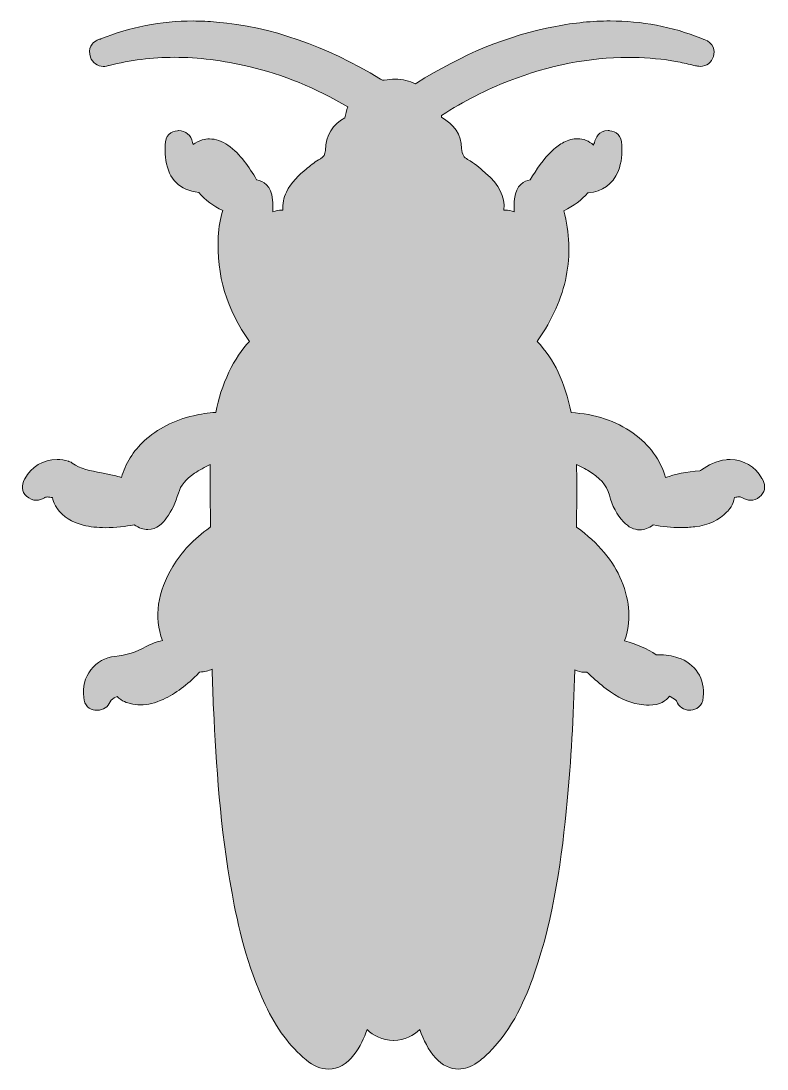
# Model space of a CAD drawing. Extents: x 70 to 1931, y -820 to -180.
# Drawn here: x 1004 to 1460, y -820 to -180 of the extents above; entities that cross this region are included whole.
import ezdxf

# ---------------------------------------------------------------- set-up
doc = ezdxf.new("R2010")
doc.units = 0
doc.header["$MEASUREMENT"] = 0
doc.layers.add('Layer 1', color=7, linetype='Continuous')

# ---------------------------------------------------------------- blocks, each defined once
blk = doc.blocks.new('block 5')
at = {"layer": 'Layer 1', "true_color": 0x532214}
h = blk.add_hatch(color=19, dxfattribs=at)
h.dxf.hatch_style = 2
edge = h.paths.add_edge_path()
edge.add_spline(control_points=[(1457.34, -459.46), (1457.34, -459.46), (1457.25, -459.31), (1457.25, -459.31), (1453.26, -452.09), (1446.02, -447.78), (1437.86, -447.78), (1437.09, -447.78), (1436.3, -447.82), (1435.52, -447.9), (1429.26, -448.53), (1424.34, -451.36), (1420.36, -454.03), (1419.98, -454.29), (1419.65, -454.54), (1419.37, -454.77), (1411.36, -454.97), (1404, -456.93), (1398.37, -458.83), (1395.27, -447.9), (1388.62, -438.77), (1378.56, -431.65), (1367.82, -424.04), (1355.41, -419.93), (1340.62, -419.1), (1336.96, -400.38), (1330.38, -386.58), (1319.93, -375.67), (1320.02, -375.55), (1320.11, -375.42), (1320.19, -375.3), (1329.15, -362.38), (1335.03, -349.1), (1337.67, -335.83), (1340.28, -322.71), (1339.8, -309.23), (1336.25, -295.73), (1342.21, -292.82), (1347.05, -289.2), (1350.97, -284.72), (1351.06, -284.72), (1351.17, -284.71), (1351.29, -284.7), (1359.61, -284.18), (1366.03, -279.55), (1369.35, -271.67), (1371.71, -266.08), (1371.82, -260.51), (1371.61, -255.8), (1371.61, -255.8), (1371.61, -255.66), (1371.61, -255.66), (1371.78, -249.69), (1367.77, -247.16), (1364.29, -246.82), (1363.97, -246.79), (1363.65, -246.77), (1363.34, -246.77), (1357.56, -246.77), (1355.56, -251.39), (1354.88, -254.14), (1354.75, -254.67), (1354.56, -255.17), (1354.31, -255.64), (1351.63, -253.1), (1348.26, -251.73), (1344.52, -251.73), (1341.82, -251.73), (1339.01, -252.46), (1336.18, -253.88), (1333.86, -255.06), (1331.67, -256.64), (1329.29, -258.86), (1323.55, -264.23), (1319.54, -270.43), (1315.63, -276.84), (1312.3, -277.47), (1306.93, -279.82), (1306.08, -288.41), (1305.83, -290.89), (1305.77, -293.48), (1305.9, -296.33), (1304.27, -295.67), (1302.41, -295.34), (1300.32, -295.34), (1300.09, -295.34), (1299.86, -295.34), (1299.62, -295.35), (1300.2, -286.74), (1296.81, -280.1), (1288.39, -272.72), (1288.39, -272.72), (1287.94, -272.33), (1287.94, -272.33), (1284.73, -269.52), (1281.42, -266.62), (1277.42, -264.36), (1275.32, -263.17), (1273.88, -261.57), (1273.73, -257.63), (1273.4, -249.24), (1269.15, -242.7), (1261.42, -238.65), (1261.39, -238.52), (1261.36, -238.36), (1261.35, -238.16), (1261.33, -237.89), (1261.35, -237.68), (1261.38, -237.53), (1275.32, -228.64), (1288.85, -221.72), (1302.71, -216.37), (1327.33, -206.87), (1351.83, -202.05), (1375.54, -202.05), (1384.42, -202.05), (1393.4, -202.72), (1402.22, -204.05), (1405.52, -204.54), (1408.96, -205.34), (1412.29, -206.11), (1413.75, -206.45), (1415.26, -206.8), (1416.78, -207.13), (1417.4, -207.27), (1418.43, -207.49), (1419.59, -207.49), (1423.41, -207.49), (1426.49, -205.18), (1427.63, -201.45), (1428.73, -197.86), (1427.82, -193.23), (1421.97, -191.06), (1421.97, -191.06), (1421.83, -191.01), (1421.83, -191.01), (1421.56, -190.91), (1421.29, -190.79), (1421.03, -190.68), (1421.03, -190.68), (1420.97, -190.66), (1420.97, -190.66), (1420.65, -190.52), (1420.34, -190.39), (1420.02, -190.27), (1402.48, -183.3), (1383.81, -179.76), (1364.54, -179.76), (1353.75, -179.76), (1342.51, -180.87), (1331.12, -183.05), (1301.95, -188.64), (1274.13, -200.03), (1246.07, -217.87), (1245.85, -218.01), (1245.67, -218.12), (1245.53, -218.2), (1241.88, -216.31), (1237.71, -215.35), (1233.14, -215.35), (1231.01, -215.35), (1228.83, -215.55), (1226.46, -215.95), (1226.27, -215.99), (1226.1, -216), (1225.96, -216), (1225.75, -216), (1225.41, -216), (1224.16, -215.25), (1190.13, -194.72), (1157.34, -183.33), (1123.93, -180.41), (1119.11, -179.99), (1114.28, -179.78), (1109.57, -179.78), (1089.92, -179.78), (1070.92, -183.48), (1053.11, -190.77), (1053.06, -190.79), (1053.01, -190.8), (1052.96, -190.81), (1051.83, -191.13), (1048.81, -191.99), (1047.19, -195.1), (1046.16, -197.09), (1046.03, -199.47), (1046.84, -201.79), (1048.08, -205.35), (1051.09, -207.55), (1054.7, -207.55), (1056.1, -207.55), (1057.28, -207.21), (1057.97, -207.01), (1057.97, -207.01), (1058.03, -206.99), (1058.03, -206.99), (1058.11, -206.97), (1058.19, -206.95), (1058.27, -206.93), (1071.12, -203.64), (1084.54, -201.98), (1098.17, -201.98), (1112.67, -201.98), (1128, -203.87), (1143.75, -207.59), (1164.36, -212.46), (1184.71, -220.75), (1204.27, -232.24), (1203.39, -234.55), (1202.82, -236.83), (1202.39, -238.94), (1194.88, -242.87), (1190.76, -249.71), (1190.44, -258.83), (1190.35, -261.43), (1189.51, -262.87), (1187.44, -263.98), (1184.44, -265.58), (1182, -267.6), (1179.63, -269.56), (1179.63, -269.56), (1178.99, -270.08), (1178.99, -270.08), (1174.44, -273.83), (1169.41, -278.46), (1166.63, -284.37), (1164.97, -287.9), (1164.23, -291.58), (1164.42, -295.36), (1164.29, -295.36), (1164.17, -295.36), (1164.05, -295.36), (1161.94, -295.36), (1160.06, -295.72), (1158.41, -296.42), (1158.49, -294.01), (1158.4, -291.58), (1158.16, -289.16), (1157.26, -280.18), (1152.63, -277.45), (1148.48, -276.87), (1148.48, -276.87), (1148.43, -276.79), (1148.43, -276.79), (1143.67, -268.87), (1138.74, -261.29), (1130.91, -255.7), (1127.32, -253.14), (1123.55, -251.84), (1119.69, -251.84), (1118.2, -251.84), (1116.69, -252.04), (1115.2, -252.42), (1113.07, -252.98), (1111.22, -253.95), (1109.68, -255.32), (1109.48, -254.89), (1109.34, -254.45), (1109.25, -253.99), (1108.38, -249.62), (1105.03, -246.79), (1100.7, -246.79), (1100.5, -246.79), (1100.3, -246.8), (1100.09, -246.81), (1096.2, -247.03), (1092.37, -249.82), (1092.57, -255.56), (1092.57, -255.56), (1092.58, -255.68), (1092.58, -255.68), (1092.58, -256.29), (1092.57, -256.89), (1092.56, -257.52), (1092.54, -259.79), (1092.51, -262.36), (1092.94, -265), (1094.86, -276.7), (1101.24, -282.94), (1113.01, -284.59), (1117.07, -289.19), (1121.99, -292.88), (1127.68, -295.61), (1126.18, -300.37), (1125.3, -305.63), (1124.99, -311.59), (1123.78, -334.95), (1130.21, -356.46), (1144.12, -375.57), (1139.3, -380.56), (1135.17, -386.72), (1131.54, -394.33), (1127.66, -402.45), (1124.97, -410.73), (1123.53, -418.98), (1118.69, -419.09), (1114.14, -420.04), (1109.88, -421.01), (1098.07, -423.7), (1087.67, -428.98), (1079.79, -436.28), (1073.07, -442.51), (1068.26, -450.23), (1065.75, -458.8), (1064.28, -458.3), (1062.83, -457.86), (1061.31, -457.5), (1058.73, -456.88), (1056.16, -456.4), (1053.66, -455.94), (1046.72, -454.65), (1040.73, -453.54), (1035.72, -449.92), (1034.7, -449.18), (1033.75, -448.9), (1033.36, -448.78), (1031.08, -448.1), (1028.75, -447.75), (1026.44, -447.75), (1018.01, -447.75), (1010.64, -452.17), (1006.73, -459.57), (1006.73, -459.57), (1006.65, -459.72), (1006.65, -459.72), (1004.39, -463.53), (1004.81, -467.44), (1007.77, -470.18), (1009.54, -471.82), (1011.66, -472.68), (1013.88, -472.68), (1015.59, -472.68), (1017.26, -472.15), (1018.71, -471.16), (1019.17, -470.84), (1019.65, -470.64), (1020.6, -470.64), (1021.47, -470.64), (1022.53, -470.81), (1023.67, -471.02), (1024.11, -474.34), (1025.88, -476.81), (1026.57, -477.77), (1030.18, -482.8), (1035.37, -486.09), (1042.46, -487.84), (1046.73, -488.9), (1051.17, -489.41), (1056.05, -489.41), (1062.28, -489.41), (1068.39, -488.55), (1073.54, -487.71), (1073.56, -487.7), (1073.58, -487.7), (1073.6, -487.7), (1076.54, -489.63), (1079.21, -490.54), (1081.91, -490.54), (1087.66, -490.54), (1091.24, -486.48), (1093.44, -483.42), (1096.54, -479.09), (1098.95, -474.01), (1100.61, -468.34), (1101.99, -463.59), (1105.13, -459.73), (1110.5, -456.18), (1113.43, -454.25), (1116.56, -452.49), (1120.13, -450.8), (1120.13, -450.8), (1120.13, -453.29), (1120.13, -453.29), (1120.11, -465.45), (1120.1, -476.92), (1120.2, -488.7), (1120.2, -488.87), (1120.2, -488.99), (1120.19, -489.07), (1120.12, -489.13), (1120.02, -489.22), (1119.86, -489.33), (1109.95, -496.39), (1102.55, -504.16), (1097.22, -513.1), (1087.78, -528.94), (1085.66, -543.79), (1090.8, -558.37), (1087.53, -559.2), (1084.2, -560.32), (1081.01, -562.08), (1074.95, -565.42), (1068.85, -567.33), (1061.81, -568.07), (1055.92, -568.69), (1050.71, -571.58), (1047.13, -576.22), (1043.49, -580.94), (1041.9, -587.09), (1042.76, -593.11), (1042.99, -598.28), (1046.59, -600.53), (1049.61, -600.88), (1049.96, -600.92), (1050.49, -600.98), (1051.09, -600.98), (1054.65, -600.98), (1057.59, -599.04), (1058.95, -595.79), (1059.5, -594.48), (1060.52, -593.72), (1063.14, -592.49), (1065.9, -595.56), (1069.59, -596.51), (1071.16, -596.92), (1073.24, -597.46), (1075.37, -597.73), (1077.52, -597.73), (1081.88, -597.73), (1086.4, -596.61), (1091.33, -594.32), (1098.94, -590.78), (1105.87, -585.63), (1113.16, -578.11), (1113.28, -577.98), (1113.56, -577.69), (1113.56, -577.69), (1116.63, -577.53), (1119.17, -576.91), (1121.2, -575.82), (1121.44, -584.18), (1121.74, -592.2), (1122.1, -600.04), (1123.62, -633.49), (1126.15, -673.03), (1133.39, -712.69), (1136.9, -731.92), (1142.38, -757.05), (1153.7, -780.89), (1160.7, -795.63), (1168.62, -806.35), (1178.63, -814.65), (1183.1, -818.36), (1187.71, -820.24), (1192.33, -820.24), (1198.21, -820.24), (1203.43, -817.33), (1207.86, -811.61), (1211.7, -806.65), (1214.14, -801.17), (1215.97, -796.15), (1219.87, -799.7), (1225.03, -802.71), (1232.13, -802.71), (1232.13, -802.71), (1232.21, -802.71), (1232.21, -802.71), (1239.14, -802.68), (1244.26, -799.67), (1248.16, -796.13), (1250.6, -802.6), (1253.16, -808.4), (1257.87, -813.5), (1262, -817.97), (1266.7, -820.24), (1271.85, -820.24), (1275.69, -820.24), (1279.53, -818.92), (1283.26, -816.33), (1286.02, -814.41), (1288.38, -812.18), (1290.12, -810.46), (1305.27, -795.47), (1313.06, -776.68), (1318.16, -761.97), (1330.4, -726.69), (1335.06, -690.38), (1338.27, -656.41), (1340.57, -632.09), (1342.11, -605.73), (1342.97, -576.19), (1344.68, -577.21), (1346.68, -577.77), (1348.87, -577.77), (1349.17, -577.77), (1349.47, -577.76), (1349.78, -577.74), (1349.85, -577.73), (1349.92, -577.73), (1349.98, -577.73), (1350.23, -577.73), (1350.48, -577.73), (1351.78, -578.99), (1354.91, -582.03), (1358.39, -585.02), (1362.12, -587.87), (1369.1, -593.2), (1375.47, -596.19), (1382.16, -597.28), (1383.84, -597.55), (1386.06, -597.86), (1388.33, -597.86), (1394.98, -597.86), (1398.7, -595.12), (1400.76, -592.4), (1400.77, -592.41), (1401.26, -592.67), (1401.26, -592.67), (1403.66, -593.91), (1404.71, -594.55), (1405.01, -595.31), (1406.4, -598.84), (1409.47, -600.95), (1413.23, -600.95), (1413.42, -600.95), (1413.61, -600.95), (1413.81, -600.94), (1417.1, -600.75), (1421.07, -598.57), (1421.39, -593.02), (1421.39, -593.02), (1421.4, -592.9), (1421.4, -592.9), (1422.7, -581.8), (1416.63, -572.37), (1405.92, -568.86), (1402.36, -567.69), (1398.49, -567.12), (1393.71, -567.04), (1393.71, -567.04), (1393.43, -567.04), (1393.43, -567.04), (1393.21, -567.04), (1392.98, -567.04), (1392.72, -567.05), (1392.7, -567.05), (1392.68, -567.05), (1392.66, -567.05), (1387.05, -563.35), (1380.7, -560.54), (1373.34, -558.51), (1377.43, -547.01), (1376.8, -534.71), (1371.46, -521.89), (1366.27, -509.43), (1357.55, -499), (1344.03, -489.06), (1344.01, -484.63), (1344.04, -480.13), (1344.07, -475.75), (1344.13, -467.6), (1344.18, -459.22), (1343.97, -450.75), (1346.06, -451.76), (1348.26, -452.94), (1350.67, -454.33), (1358.49, -458.85), (1362.36, -463.27), (1364.03, -469.57), (1365.73, -475.99), (1368.66, -481.47), (1372.72, -485.85), (1375.72, -489.08), (1379.06, -490.72), (1382.66, -490.72), (1385.48, -490.72), (1388.2, -489.7), (1390.77, -487.69), (1396.64, -488.83), (1402.14, -489.38), (1407.56, -489.38), (1410.48, -489.38), (1413.4, -489.21), (1416.22, -488.88), (1424.82, -487.87), (1431.06, -484.99), (1435.87, -479.82), (1437.08, -478.51), (1439.95, -475.43), (1440.49, -470.98), (1441.51, -470.77), (1442.46, -470.63), (1443.28, -470.63), (1444.17, -470.63), (1444.82, -470.8), (1445.46, -471.21), (1446.96, -472.16), (1448.58, -472.65), (1450.28, -472.65), (1452.31, -472.65), (1454.25, -471.94), (1455.89, -470.61), (1458.61, -468.42), (1460.41, -464.34), (1457.34, -459.46)], knot_values=[0, 0, 0, 0, 1, 1, 1, 2, 2, 2, 3, 3, 3, 4, 4, 4, 5, 5, 5, 6, 6, 6, 7, 7, 7, 8, 8, 8, 9, 9, 9, 10, 10, 10, 11, 11, 11, 12, 12, 12, 13, 13, 13, 14, 14, 14, 15, 15, 15, 16, 16, 16, 17, 17, 17, 18, 18, 18, 19, 19, 19, 20, 20, 20, 21, 21, 21, 22, 22, 22, 23, 23, 23, 24, 24, 24, 25, 25, 25, 26, 26, 26, 27, 27, 27, 28, 28, 28, 29, 29, 29, 30, 30, 30, 31, 31, 31, 32, 32, 32, 33, 33, 33, 34, 34, 34, 35, 35, 35, 36, 36, 36, 37, 37, 37, 38, 38, 38, 39, 39, 39, 40, 40, 40, 41, 41, 41, 42, 42, 42, 43, 43, 43, 44, 44, 44, 45, 45, 45, 46, 46, 46, 47, 47, 47, 48, 48, 48, 49, 49, 49, 50, 50, 50, 51, 51, 51, 52, 52, 52, 53, 53, 53, 54, 54, 54, 55, 55, 55, 56, 56, 56, 57, 57, 57, 58, 58, 58, 59, 59, 59, 60, 60, 60, 61, 61, 61, 62, 62, 62, 63, 63, 63, 64, 64, 64, 65, 65, 65, 66, 66, 66, 67, 67, 67, 68, 68, 68, 69, 69, 69, 70, 70, 70, 71, 71, 71, 72, 72, 72, 73, 73, 73, 74, 74, 74, 75, 75, 75, 76, 76, 76, 77, 77, 77, 78, 78, 78, 79, 79, 79, 80, 80, 80, 81, 81, 81, 82, 82, 82, 83, 83, 83, 84, 84, 84, 85, 85, 85, 86, 86, 86, 87, 87, 87, 88, 88, 88, 89, 89, 89, 90, 90, 90, 91, 91, 91, 92, 92, 92, 93, 93, 93, 94, 94, 94, 95, 95, 95, 96, 96, 96, 97, 97, 97, 98, 98, 98, 99, 99, 99, 100, 100, 100, 101, 101, 101, 102, 102, 102, 103, 103, 103, 104, 104, 104, 105, 105, 105, 106, 106, 106, 107, 107, 107, 108, 108, 108, 109, 109, 109, 110, 110, 110, 111, 111, 111, 112, 112, 112, 113, 113, 113, 114, 114, 114, 115, 115, 115, 116, 116, 116, 117, 117, 117, 118, 118, 118, 119, 119, 119, 120, 120, 120, 121, 121, 121, 122, 122, 122, 123, 123, 123, 124, 124, 124, 125, 125, 125, 126, 126, 126, 127, 127, 127, 128, 128, 128, 129, 129, 129, 130, 130, 130, 131, 131, 131, 132, 132, 132, 133, 133, 133, 134, 134, 134, 135, 135, 135, 136, 136, 136, 137, 137, 137, 138, 138, 138, 139, 139, 139, 140, 140, 140, 141, 141, 141, 142, 142, 142, 143, 143, 143, 144, 144, 144, 145, 145, 145, 146, 146, 146, 147, 147, 147, 148, 148, 148, 149, 149, 149, 150, 150, 150, 151, 151, 151, 152, 152, 152, 153, 153, 153, 154, 154, 154, 155, 155, 155, 156, 156, 156, 157, 157, 157, 158, 158, 158, 159, 159, 159, 160, 160, 160, 161, 161, 161, 162, 162, 162, 163, 163, 163, 164, 164, 164, 165, 165, 165, 166, 166, 166, 167, 167, 167, 168, 168, 168, 169, 169, 169, 170, 170, 170, 171, 171, 171, 172, 172, 172, 173, 173, 173, 174, 174, 174, 175, 175, 175, 176, 176, 176, 177, 177, 177, 178, 178, 178, 179, 179, 179, 180, 180, 180, 181, 181, 181, 182, 182, 182, 183, 183, 183, 184, 184, 184, 185, 185, 185, 186, 186, 186, 187, 187, 187, 188, 188, 188, 189, 189, 189, 190, 190, 190, 191, 191, 191, 192, 192, 192, 193, 193, 193, 194, 194, 194, 195, 195, 195, 196, 196, 196, 197, 197, 197, 198, 198, 198, 198], degree=3, periodic=1)
at = {"layer": 'Layer 1', "lineweight": 0}
blk.add_open_spline([(1457.34, -459.46), (1457.34, -459.46), (1457.25, -459.31), (1457.25, -459.31), (1453.26, -452.09), (1446.02, -447.78), (1437.86, -447.78), (1437.09, -447.78), (1436.3, -447.82), (1435.52, -447.9), (1429.26, -448.53), (1424.34, -451.36), (1420.36, -454.03), (1419.98, -454.29), (1419.65, -454.54), (1419.37, -454.77), (1411.36, -454.97), (1404, -456.93), (1398.37, -458.83), (1395.27, -447.9), (1388.62, -438.77), (1378.56, -431.65), (1367.82, -424.04), (1355.41, -419.93), (1340.62, -419.1), (1336.96, -400.38), (1330.38, -386.58), (1319.93, -375.67), (1320.02, -375.55), (1320.11, -375.42), (1320.19, -375.3), (1329.15, -362.38), (1335.03, -349.1), (1337.67, -335.83), (1340.28, -322.71), (1339.8, -309.23), (1336.25, -295.73), (1342.21, -292.82), (1347.05, -289.2), (1350.97, -284.72), (1351.06, -284.72), (1351.17, -284.71), (1351.29, -284.7), (1359.61, -284.18), (1366.03, -279.55), (1369.35, -271.67), (1371.71, -266.08), (1371.82, -260.51), (1371.61, -255.8), (1371.61, -255.8), (1371.61, -255.66), (1371.61, -255.66), (1371.78, -249.69), (1367.77, -247.16), (1364.29, -246.82), (1363.97, -246.79), (1363.65, -246.77), (1363.34, -246.77), (1357.56, -246.77), (1355.56, -251.39), (1354.88, -254.14), (1354.75, -254.67), (1354.56, -255.17), (1354.31, -255.64), (1351.63, -253.1), (1348.26, -251.73), (1344.52, -251.73), (1341.82, -251.73), (1339.01, -252.46), (1336.18, -253.88), (1333.86, -255.06), (1331.67, -256.64), (1329.29, -258.86), (1323.55, -264.23), (1319.54, -270.43), (1315.63, -276.84), (1312.3, -277.47), (1306.93, -279.82), (1306.08, -288.41), (1305.83, -290.89), (1305.77, -293.48), (1305.9, -296.33), (1304.27, -295.67), (1302.41, -295.34), (1300.32, -295.34), (1300.09, -295.34), (1299.86, -295.34), (1299.62, -295.35), (1300.2, -286.74), (1296.81, -280.1), (1288.39, -272.72), (1288.39, -272.72), (1287.94, -272.33), (1287.94, -272.33), (1284.73, -269.52), (1281.42, -266.62), (1277.42, -264.36), (1275.32, -263.17), (1273.88, -261.57), (1273.73, -257.63), (1273.4, -249.24), (1269.15, -242.7), (1261.42, -238.65), (1261.39, -238.52), (1261.36, -238.36), (1261.35, -238.16), (1261.33, -237.89), (1261.35, -237.68), (1261.38, -237.53), (1275.32, -228.64), (1288.85, -221.72), (1302.71, -216.37), (1327.33, -206.87), (1351.83, -202.05), (1375.54, -202.05), (1384.42, -202.05), (1393.4, -202.72), (1402.22, -204.05), (1405.52, -204.54), (1408.96, -205.34), (1412.29, -206.11), (1413.75, -206.45), (1415.26, -206.8), (1416.78, -207.13), (1417.4, -207.27), (1418.43, -207.49), (1419.59, -207.49), (1423.41, -207.49), (1426.49, -205.18), (1427.63, -201.45), (1428.73, -197.86), (1427.82, -193.23), (1421.97, -191.06), (1421.97, -191.06), (1421.83, -191.01), (1421.83, -191.01), (1421.56, -190.91), (1421.29, -190.79), (1421.03, -190.68), (1421.03, -190.68), (1420.97, -190.66), (1420.97, -190.66), (1420.65, -190.52), (1420.34, -190.39), (1420.02, -190.27), (1402.48, -183.3), (1383.81, -179.76), (1364.54, -179.76), (1353.75, -179.76), (1342.51, -180.87), (1331.12, -183.05), (1301.95, -188.64), (1274.13, -200.03), (1246.07, -217.87), (1245.85, -218.01), (1245.67, -218.12), (1245.53, -218.2), (1241.88, -216.31), (1237.71, -215.35), (1233.14, -215.35), (1231.01, -215.35), (1228.83, -215.55), (1226.46, -215.95), (1226.27, -215.99), (1226.1, -216), (1225.96, -216), (1225.75, -216), (1225.41, -216), (1224.16, -215.25), (1190.13, -194.72), (1157.34, -183.33), (1123.93, -180.41), (1119.11, -179.99), (1114.28, -179.78), (1109.57, -179.78), (1089.92, -179.78), (1070.92, -183.48), (1053.11, -190.77), (1053.06, -190.79), (1053.01, -190.8), (1052.96, -190.81), (1051.83, -191.13), (1048.81, -191.99), (1047.19, -195.1), (1046.16, -197.09), (1046.03, -199.47), (1046.84, -201.79), (1048.08, -205.35), (1051.09, -207.55), (1054.7, -207.55), (1056.1, -207.55), (1057.28, -207.21), (1057.97, -207.01), (1057.97, -207.01), (1058.03, -206.99), (1058.03, -206.99), (1058.11, -206.97), (1058.19, -206.95), (1058.27, -206.93), (1071.12, -203.64), (1084.54, -201.98), (1098.17, -201.98), (1112.67, -201.98), (1128, -203.87), (1143.75, -207.59), (1164.36, -212.46), (1184.71, -220.75), (1204.27, -232.24), (1203.39, -234.55), (1202.82, -236.83), (1202.39, -238.94), (1194.88, -242.87), (1190.76, -249.71), (1190.44, -258.83), (1190.35, -261.43), (1189.51, -262.87), (1187.44, -263.98), (1184.44, -265.58), (1182, -267.6), (1179.63, -269.56), (1179.63, -269.56), (1178.99, -270.08), (1178.99, -270.08), (1174.44, -273.83), (1169.41, -278.46), (1166.63, -284.37), (1164.97, -287.9), (1164.23, -291.58), (1164.42, -295.36), (1164.29, -295.36), (1164.17, -295.36), (1164.05, -295.36), (1161.94, -295.36), (1160.06, -295.72), (1158.41, -296.42), (1158.49, -294.01), (1158.4, -291.58), (1158.16, -289.16), (1157.26, -280.18), (1152.63, -277.45), (1148.48, -276.87), (1148.48, -276.87), (1148.43, -276.79), (1148.43, -276.79), (1143.67, -268.87), (1138.74, -261.29), (1130.91, -255.7), (1127.32, -253.14), (1123.55, -251.84), (1119.69, -251.84), (1118.2, -251.84), (1116.69, -252.04), (1115.2, -252.42), (1113.07, -252.98), (1111.22, -253.95), (1109.68, -255.32), (1109.48, -254.89), (1109.34, -254.45), (1109.25, -253.99), (1108.38, -249.62), (1105.03, -246.79), (1100.7, -246.79), (1100.5, -246.79), (1100.3, -246.8), (1100.09, -246.81), (1096.2, -247.03), (1092.37, -249.82), (1092.57, -255.56), (1092.57, -255.56), (1092.58, -255.68), (1092.58, -255.68), (1092.58, -256.29), (1092.57, -256.89), (1092.56, -257.52), (1092.54, -259.79), (1092.51, -262.36), (1092.94, -265), (1094.86, -276.7), (1101.24, -282.94), (1113.01, -284.59), (1117.07, -289.19), (1121.99, -292.88), (1127.68, -295.61), (1126.18, -300.37), (1125.3, -305.63), (1124.99, -311.59), (1123.78, -334.95), (1130.21, -356.46), (1144.12, -375.57), (1139.3, -380.56), (1135.17, -386.72), (1131.54, -394.33), (1127.66, -402.45), (1124.97, -410.73), (1123.53, -418.98), (1118.69, -419.09), (1114.14, -420.04), (1109.88, -421.01), (1098.07, -423.7), (1087.67, -428.98), (1079.79, -436.28), (1073.07, -442.51), (1068.26, -450.23), (1065.75, -458.8), (1064.28, -458.3), (1062.83, -457.86), (1061.31, -457.5), (1058.73, -456.88), (1056.16, -456.4), (1053.66, -455.94), (1046.72, -454.65), (1040.73, -453.54), (1035.72, -449.92), (1034.7, -449.18), (1033.75, -448.9), (1033.36, -448.78), (1031.08, -448.1), (1028.75, -447.75), (1026.44, -447.75), (1018.01, -447.75), (1010.64, -452.17), (1006.73, -459.57), (1006.73, -459.57), (1006.65, -459.72), (1006.65, -459.72), (1004.39, -463.53), (1004.81, -467.44), (1007.77, -470.18), (1009.54, -471.82), (1011.66, -472.68), (1013.88, -472.68), (1015.59, -472.68), (1017.26, -472.15), (1018.71, -471.16), (1019.17, -470.84), (1019.65, -470.64), (1020.6, -470.64), (1021.47, -470.64), (1022.53, -470.81), (1023.67, -471.02), (1024.11, -474.34), (1025.88, -476.81), (1026.57, -477.77), (1030.18, -482.8), (1035.37, -486.09), (1042.46, -487.84), (1046.73, -488.9), (1051.17, -489.41), (1056.05, -489.41), (1062.28, -489.41), (1068.39, -488.55), (1073.54, -487.71), (1073.56, -487.7), (1073.58, -487.7), (1073.6, -487.7), (1076.54, -489.63), (1079.21, -490.54), (1081.91, -490.54), (1087.66, -490.54), (1091.24, -486.48), (1093.44, -483.42), (1096.54, -479.09), (1098.95, -474.01), (1100.61, -468.34), (1101.99, -463.59), (1105.13, -459.73), (1110.5, -456.18), (1113.43, -454.25), (1116.56, -452.49), (1120.13, -450.8), (1120.13, -450.8), (1120.13, -453.29), (1120.13, -453.29), (1120.11, -465.45), (1120.1, -476.92), (1120.2, -488.7), (1120.2, -488.87), (1120.2, -488.99), (1120.19, -489.07), (1120.12, -489.13), (1120.02, -489.22), (1119.86, -489.33), (1109.95, -496.39), (1102.55, -504.16), (1097.22, -513.1), (1087.78, -528.94), (1085.66, -543.79), (1090.8, -558.37), (1087.53, -559.2), (1084.2, -560.32), (1081.01, -562.08), (1074.95, -565.42), (1068.85, -567.33), (1061.81, -568.07), (1055.92, -568.69), (1050.71, -571.58), (1047.13, -576.22), (1043.49, -580.94), (1041.9, -587.09), (1042.76, -593.11), (1042.99, -598.28), (1046.59, -600.53), (1049.61, -600.88), (1049.96, -600.92), (1050.49, -600.98), (1051.09, -600.98), (1054.65, -600.98), (1057.59, -599.04), (1058.95, -595.79), (1059.5, -594.48), (1060.52, -593.72), (1063.14, -592.49), (1065.9, -595.56), (1069.59, -596.51), (1071.16, -596.92), (1073.24, -597.46), (1075.37, -597.73), (1077.52, -597.73), (1081.88, -597.73), (1086.4, -596.61), (1091.33, -594.32), (1098.94, -590.78), (1105.87, -585.63), (1113.16, -578.11), (1113.28, -577.98), (1113.56, -577.69), (1113.56, -577.69), (1116.63, -577.53), (1119.17, -576.91), (1121.2, -575.82), (1121.44, -584.18), (1121.74, -592.2), (1122.1, -600.04), (1123.62, -633.49), (1126.15, -673.03), (1133.39, -712.69), (1136.9, -731.92), (1142.38, -757.05), (1153.7, -780.89), (1160.7, -795.63), (1168.62, -806.35), (1178.63, -814.65), (1183.1, -818.36), (1187.71, -820.24), (1192.33, -820.24), (1198.21, -820.24), (1203.43, -817.33), (1207.86, -811.61), (1211.7, -806.65), (1214.14, -801.17), (1215.97, -796.15), (1219.87, -799.7), (1225.03, -802.71), (1232.13, -802.71), (1232.13, -802.71), (1232.21, -802.71), (1232.21, -802.71), (1239.14, -802.68), (1244.26, -799.67), (1248.16, -796.13), (1250.6, -802.6), (1253.16, -808.4), (1257.87, -813.5), (1262, -817.97), (1266.7, -820.24), (1271.85, -820.24), (1275.69, -820.24), (1279.53, -818.92), (1283.26, -816.33), (1286.02, -814.41), (1288.38, -812.18), (1290.12, -810.46), (1305.27, -795.47), (1313.06, -776.68), (1318.16, -761.97), (1330.4, -726.69), (1335.06, -690.38), (1338.27, -656.41), (1340.57, -632.09), (1342.11, -605.73), (1342.97, -576.19), (1344.68, -577.21), (1346.68, -577.77), (1348.87, -577.77), (1349.17, -577.77), (1349.47, -577.76), (1349.78, -577.74), (1349.85, -577.73), (1349.92, -577.73), (1349.98, -577.73), (1350.23, -577.73), (1350.48, -577.73), (1351.78, -578.99), (1354.91, -582.03), (1358.39, -585.02), (1362.12, -587.87), (1369.1, -593.2), (1375.47, -596.19), (1382.16, -597.28), (1383.84, -597.55), (1386.06, -597.86), (1388.33, -597.86), (1394.98, -597.86), (1398.7, -595.12), (1400.76, -592.4), (1400.77, -592.41), (1401.26, -592.67), (1401.26, -592.67), (1403.66, -593.91), (1404.71, -594.55), (1405.01, -595.31), (1406.4, -598.84), (1409.47, -600.95), (1413.23, -600.95), (1413.42, -600.95), (1413.61, -600.95), (1413.81, -600.94), (1417.1, -600.75), (1421.07, -598.57), (1421.39, -593.02), (1421.39, -593.02), (1421.4, -592.9), (1421.4, -592.9), (1422.7, -581.8), (1416.63, -572.37), (1405.92, -568.86), (1402.36, -567.69), (1398.49, -567.12), (1393.71, -567.04), (1393.71, -567.04), (1393.43, -567.04), (1393.43, -567.04), (1393.21, -567.04), (1392.98, -567.04), (1392.72, -567.05), (1392.7, -567.05), (1392.68, -567.05), (1392.66, -567.05), (1387.05, -563.35), (1380.7, -560.54), (1373.34, -558.51), (1377.43, -547.01), (1376.8, -534.71), (1371.46, -521.89), (1366.27, -509.43), (1357.55, -499), (1344.03, -489.06), (1344.01, -484.63), (1344.04, -480.13), (1344.07, -475.75), (1344.13, -467.6), (1344.18, -459.22), (1343.97, -450.75), (1346.06, -451.76), (1348.26, -452.94), (1350.67, -454.33), (1358.49, -458.85), (1362.36, -463.27), (1364.03, -469.57), (1365.73, -475.99), (1368.66, -481.47), (1372.72, -485.85), (1375.72, -489.08), (1379.06, -490.72), (1382.66, -490.72), (1385.48, -490.72), (1388.2, -489.7), (1390.77, -487.69), (1396.64, -488.83), (1402.14, -489.38), (1407.56, -489.38), (1410.48, -489.38), (1413.4, -489.21), (1416.22, -488.88), (1424.82, -487.87), (1431.06, -484.99), (1435.87, -479.82), (1437.08, -478.51), (1439.95, -475.43), (1440.49, -470.98), (1441.51, -470.77), (1442.46, -470.63), (1443.28, -470.63), (1444.17, -470.63), (1444.82, -470.8), (1445.46, -471.21), (1446.96, -472.16), (1448.58, -472.65), (1450.28, -472.65), (1452.31, -472.65), (1454.25, -471.94), (1455.89, -470.61), (1458.61, -468.42), (1460.41, -464.34), (1457.34, -459.46)], degree=3, knots=[0, 0, 0, 0, 1, 1, 1, 2, 2, 2, 3, 3, 3, 4, 4, 4, 5, 5, 5, 6, 6, 6, 7, 7, 7, 8, 8, 8, 9, 9, 9, 10, 10, 10, 11, 11, 11, 12, 12, 12, 13, 13, 13, 14, 14, 14, 15, 15, 15, 16, 16, 16, 17, 17, 17, 18, 18, 18, 19, 19, 19, 20, 20, 20, 21, 21, 21, 22, 22, 22, 23, 23, 23, 24, 24, 24, 25, 25, 25, 26, 26, 26, 27, 27, 27, 28, 28, 28, 29, 29, 29, 30, 30, 30, 31, 31, 31, 32, 32, 32, 33, 33, 33, 34, 34, 34, 35, 35, 35, 36, 36, 36, 37, 37, 37, 38, 38, 38, 39, 39, 39, 40, 40, 40, 41, 41, 41, 42, 42, 42, 43, 43, 43, 44, 44, 44, 45, 45, 45, 46, 46, 46, 47, 47, 47, 48, 48, 48, 49, 49, 49, 50, 50, 50, 51, 51, 51, 52, 52, 52, 53, 53, 53, 54, 54, 54, 55, 55, 55, 56, 56, 56, 57, 57, 57, 58, 58, 58, 59, 59, 59, 60, 60, 60, 61, 61, 61, 62, 62, 62, 63, 63, 63, 64, 64, 64, 65, 65, 65, 66, 66, 66, 67, 67, 67, 68, 68, 68, 69, 69, 69, 70, 70, 70, 71, 71, 71, 72, 72, 72, 73, 73, 73, 74, 74, 74, 75, 75, 75, 76, 76, 76, 77, 77, 77, 78, 78, 78, 79, 79, 79, 80, 80, 80, 81, 81, 81, 82, 82, 82, 83, 83, 83, 84, 84, 84, 85, 85, 85, 86, 86, 86, 87, 87, 87, 88, 88, 88, 89, 89, 89, 90, 90, 90, 91, 91, 91, 92, 92, 92, 93, 93, 93, 94, 94, 94, 95, 95, 95, 96, 96, 96, 97, 97, 97, 98, 98, 98, 99, 99, 99, 100, 100, 100, 101, 101, 101, 102, 102, 102, 103, 103, 103, 104, 104, 104, 105, 105, 105, 106, 106, 106, 107, 107, 107, 108, 108, 108, 109, 109, 109, 110, 110, 110, 111, 111, 111, 112, 112, 112, 113, 113, 113, 114, 114, 114, 115, 115, 115, 116, 116, 116, 117, 117, 117, 118, 118, 118, 119, 119, 119, 120, 120, 120, 121, 121, 121, 122, 122, 122, 123, 123, 123, 124, 124, 124, 125, 125, 125, 126, 126, 126, 127, 127, 127, 128, 128, 128, 129, 129, 129, 130, 130, 130, 131, 131, 131, 132, 132, 132, 133, 133, 133, 134, 134, 134, 135, 135, 135, 136, 136, 136, 137, 137, 137, 138, 138, 138, 139, 139, 139, 140, 140, 140, 141, 141, 141, 142, 142, 142, 143, 143, 143, 144, 144, 144, 145, 145, 145, 146, 146, 146, 147, 147, 147, 148, 148, 148, 149, 149, 149, 150, 150, 150, 151, 151, 151, 152, 152, 152, 153, 153, 153, 154, 154, 154, 155, 155, 155, 156, 156, 156, 157, 157, 157, 158, 158, 158, 159, 159, 159, 160, 160, 160, 161, 161, 161, 162, 162, 162, 163, 163, 163, 164, 164, 164, 165, 165, 165, 166, 166, 166, 167, 167, 167, 168, 168, 168, 169, 169, 169, 170, 170, 170, 171, 171, 171, 172, 172, 172, 173, 173, 173, 174, 174, 174, 175, 175, 175, 176, 176, 176, 177, 177, 177, 178, 178, 178, 179, 179, 179, 180, 180, 180, 181, 181, 181, 182, 182, 182, 183, 183, 183, 184, 184, 184, 185, 185, 185, 186, 186, 186, 187, 187, 187, 188, 188, 188, 189, 189, 189, 190, 190, 190, 191, 191, 191, 192, 192, 192, 193, 193, 193, 194, 194, 194, 195, 195, 195, 196, 196, 196, 197, 197, 197, 198, 198, 198, 198], dxfattribs=at)

msp = doc.modelspace()

# ---------------------------------------------------------------- block references
at = {"layer": 'Layer 1'}
msp.add_blockref('block 5', (0, 0), dxfattribs=at)

doc.saveas('drawing.dxf')
